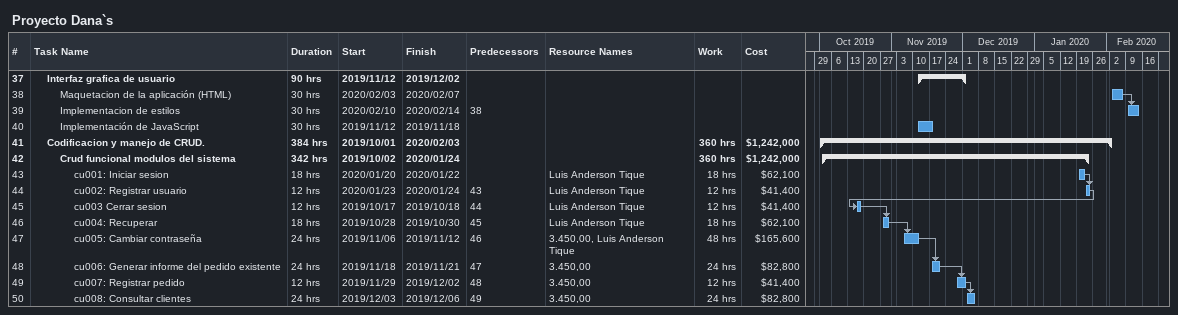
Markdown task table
Proyecto Dana`s

| ID | Level | Task | Duration | Start | Finish | Predecessors | Resources | Work (h) | Cost ($) |
|---|---|---|---|---|---|---|---|---|---|
| 37 | 2 | **Interfaz grafica de usuario** | 90h | 2019-11-12 | 2019-12-02 |  |  |  |  |
| 38 | 3 | Maquetacion de la aplicación (HTML) | 30h | 2020-02-03 | 2020-02-07 |  |  |  |  |
| 39 | 3 | Implementacion de estilos | 30h | 2020-02-10 | 2020-02-14 | 38 |  |  |  |
| 40 | 3 | Implementación de JavaScript | 30h | 2019-11-12 | 2019-11-18 |  |  |  |  |
| 41 | 2 | **Codificacion y manejo de CRUD.** | 384h | 2019-10-01 | 2020-02-03 |  |  | 360 | 1242000 |
| 42 | 3 | **Crud funcional modulos del sistema** | 342h | 2019-10-02 | 2020-01-24 |  |  | 360 | 1242000 |
| 43 | 4 | cu001: Iniciar sesion | 18h | 2020-01-20 | 2020-01-22 |  | Luis Anderson Tique | 18 | 62100 |
| 44 | 4 | cu002: Registrar usuario | 12h | 2020-01-23 | 2020-01-24 | 43 | Luis Anderson Tique | 12 | 41400 |
| 45 | 4 | cu003 Cerrar sesion | 12h | 2019-10-17 | 2019-10-18 | 44 | Luis Anderson Tique | 12 | 41400 |
| 46 | 4 | cu004: Recuperar | 18h | 2019-10-28 | 2019-10-30 | 45 | Luis Anderson Tique | 18 | 62100 |
| 47 | 4 | cu005: Cambiar contraseña | 24h | 2019-11-06 | 2019-11-12 | 46 | 3.450,00, Luis Anderson Tique | 48 | 165600 |
| 48 | 4 | cu006: Generar informe del pedido existente | 24h | 2019-11-18 | 2019-11-21 | 47 | 3.450,00 | 24 | 82800 |
| 49 | 4 | cu007: Registrar pedido | 12h | 2019-11-29 | 2019-12-02 | 48 | 3.450,00 | 12 | 41400 |
| 50 | 4 | cu008: Consultar clientes | 24h | 2019-12-03 | 2019-12-06 | 49 | 3.450,00 | 24 | 82800 |
